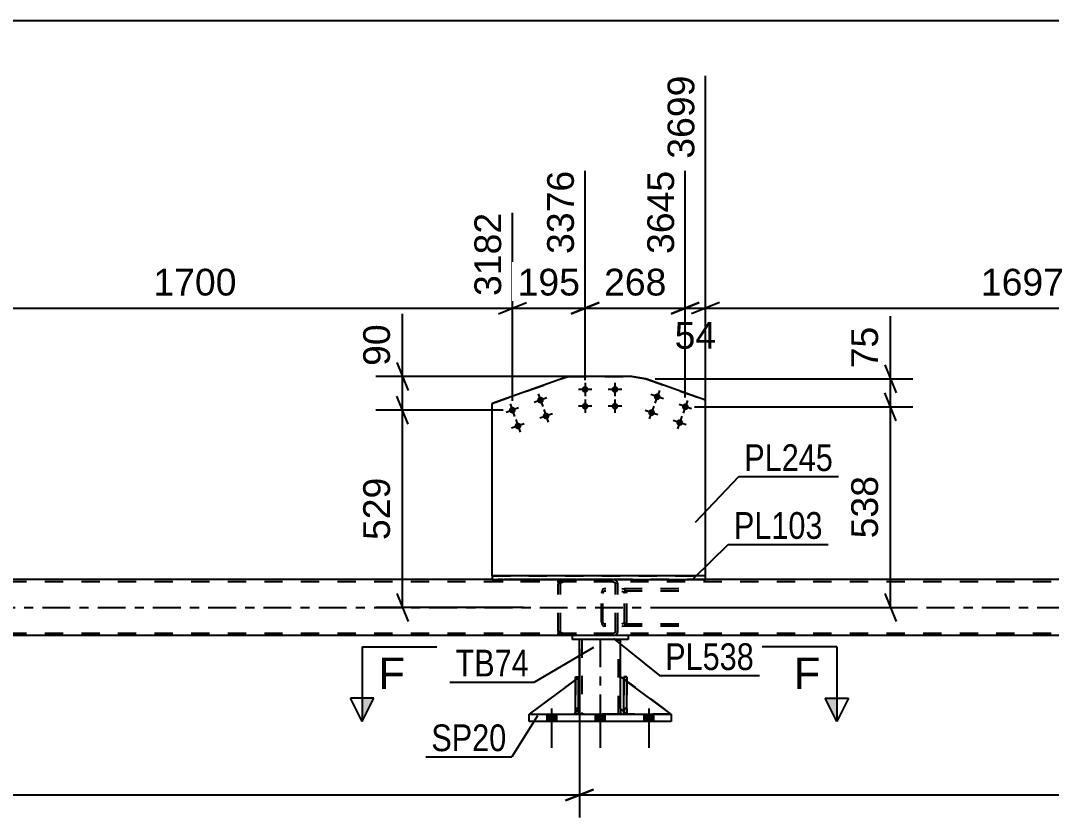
# Model space of a CAD drawing. Header units: millimetres. Extents: x -68 to 773, y -404 to 190.
# Drawn here: x 103.6 to 214, y -244.7 to -159.3 of the extents above; entities that cross this region are included whole.
import ezdxf

# ---------------------------------------------------------------- set-up
doc = ezdxf.new("R2010")
doc.units = ezdxf.units.MM
doc.linetypes.add('DXK_LINE_DOT2', pattern=[3.9198, 1.9599, -1.9599])
doc.linetypes.add('DXK_LINE_DOT3', pattern=[5.9187, 2.979, -0.9799, 0.9799, -0.9799])
doc.styles.add('Arial', font='ARIAL.TTF', dxfattribs={"height": 0.2})
doc.styles.add('Arial Narrow', font='ARIALN.TTF', dxfattribs={"height": 0.2})

# ---------------------------------------------------------------- blocks, each defined once
blk = doc.blocks.new('Part-318892922-2605 - 2316')
at = {"color": 7, "linetype": 'DXK_LINE_DOT2'}
for p, q in [((167.02, -219.22), (154.66, -219.22)), ((167.02, -219.46), (154.66, -219.46)), ((161.18, -219.53), (161.14, -219.7)), ((161.18, -219.51), (161.18, -219.53)), ((161.4, -219.7), (161.42, -219.61)), ((161.42, -219.61), (161.47, -219.53)), ((161.65, -219.22), (161.46, -219.25)), ((161.47, -219.53), (161.56, -219.48)), ((161.56, -219.48), (161.65, -219.46)), ((167.21, -219.25), (167.02, -219.22)), ((167.02, -219.46), (167.12, -219.48)), ((167.12, -219.48), (167.2, -219.53)), ((167.2, -219.53), (167.25, -219.61)), ((167.25, -219.61), (167.27, -219.7)), ((167.49, -219.53), (167.49, -219.51)), ((167.53, -219.7), (167.49, -219.53)), ((161.14, -224.74), (161.14, -219.7)), ((161.4, -224.74), (161.4, -219.7)), ((167.27, -224.74), (167.27, -219.7)), ((167.53, -224.74), (167.53, -219.7)), ((167.02, -224.98), (154.66, -224.98)), ((161.14, -224.74), (161.16, -224.83)), ((161.16, -224.83), (161.18, -224.92)), ((161.42, -224.83), (161.4, -224.74)), ((161.47, -224.91), (161.42, -224.83)), ((161.46, -225.18), (161.65, -225.22)), ((161.56, -224.96), (161.47, -224.91)), ((161.65, -224.98), (161.56, -224.96)), ((167.12, -224.96), (167.02, -224.98)), ((167.02, -225.22), (167.21, -225.18)), ((167.2, -224.91), (167.12, -224.96)), ((167.25, -224.83), (167.2, -224.91)), ((167.27, -224.74), (167.25, -224.83)), ((167.49, -224.92), (167.51, -224.83)), ((167.51, -224.83), (167.53, -224.74)), ((167.02, -225.22), (154.66, -225.22))]:
    blk.add_line(p, q, dxfattribs=at)
for centre, start, end in [((161.63, -219.72), 110.7583, 155.68), ((167.04, -219.72), 24.32, 69.2417), ((161.63, -224.72), 204.32, 249.2417), ((167.04, -224.72), 290.7583, 335.68)]:
    blk.add_arc(centre, 0.496, start, end, dxfattribs=at)
blk = doc.blocks.new('Part-318892922-2400 - 2316')
at = {"color": 2, "linetype": 'Continuous'}
for p, q in [((158.03, -234.42), (158.03, -233.62)), ((158.03, -233.62), (173.23, -233.62)), ((173.23, -233.62), (173.23, -234.42)), ((173.23, -234.42), (158.03, -234.42))]:
    blk.add_line(p, q, dxfattribs=at)
blk = doc.blocks.new('Part-318892922-2345 - 2316')
at = {"color": 7, "linetype": 'DXK_LINE_DOT2'}
for p, q in [((165.81, -220.51), (165.79, -220.7)), ((165.79, -223.74), (165.79, -220.7)), ((165.87, -220.36), (165.81, -220.51)), ((165.96, -220.25), (165.87, -220.36)), ((165.93, -220.7), (165.94, -220.61)), ((165.93, -223.74), (165.93, -220.7)), ((165.94, -220.61), (165.97, -220.53)), ((166.06, -220.22), (165.96, -220.25)), ((165.97, -220.53), (166.01, -220.48)), ((166.01, -220.48), (166.06, -220.46)), ((174.07, -220.22), (166.06, -220.22)), ((174.07, -220.46), (166.06, -220.46)), ((167.53, -220.46), (167.53, -220.22)), ((168.17, -220.25), (167.97, -220.22)), ((167.97, -220.46), (168.07, -220.48)), ((168.07, -220.48), (168.15, -220.53)), ((168.15, -220.53), (168.21, -220.61)), ((168.21, -220.61), (168.23, -220.7)), ((168.23, -223.74), (168.23, -220.7)), ((168.48, -220.7), (168.44, -220.51)), ((168.48, -223.74), (168.48, -220.7)), ((165.79, -223.74), (165.81, -223.92)), ((165.81, -223.92), (165.87, -224.08)), ((165.87, -224.08), (165.96, -224.18)), ((165.94, -223.83), (165.93, -223.74)), ((165.97, -223.91), (165.94, -223.83)), ((166.01, -223.96), (165.97, -223.91)), ((166.06, -223.98), (166.01, -223.96)), ((174.07, -223.98), (166.06, -223.98)), ((167.53, -224.22), (167.53, -223.98)), ((168.07, -223.96), (167.97, -223.98)), ((168.15, -223.91), (168.07, -223.96)), ((168.21, -223.83), (168.15, -223.91)), ((168.23, -223.74), (168.21, -223.83)), ((168.44, -223.92), (168.48, -223.74)), ((165.96, -224.18), (166.06, -224.22)), ((174.07, -224.22), (166.06, -224.22)), ((167.97, -224.22), (168.17, -224.18))]:
    blk.add_line(p, q, dxfattribs=at)
for centre, start, end in [((167.99, -220.71), 23.8952, 68.8487), ((167.99, -223.72), 291.1513, 336.1048)]:
    blk.add_arc(centre, 0.492, start, end, dxfattribs=at)
blk = doc.blocks.new('Part-318892922-2422 - 2316')
at = {"color": 2, "linetype": 'Continuous'}
for p, q in [((168.63, -225.22), (162.63, -225.22)), ((162.63, -225.22), (162.63, -225.62)), ((168.63, -225.62), (162.63, -225.62)), ((168.63, -225.22), (168.63, -225.62))]:
    blk.add_line(p, q, dxfattribs=at)
blk = doc.blocks.new('Part-318892922-2424 - 2316')
at = {"color": 7, "linetype": 'DXK_LINE_DOT2'}
for p, q in [((167.83, -233.02), (167.83, -229.62)), ((167.83, -229.62), (173.23, -233.62)), ((168.43, -233.62), (167.83, -233.02)), ((173.23, -233.62), (168.43, -233.62))]:
    blk.add_line(p, q, dxfattribs=at)
blk = doc.blocks.new('Part-318892922-2360 - 2316')
at = {"color": 7, "linetype": 'DXK_LINE_DOT2'}
for p, q in [((168.5, -229.62), (168.18, -229.62)), ((168.18, -233.02), (168.18, -229.62)), ((168.18, -229.62), (168.18, -233.62)), ((168.5, -229.62), (168.5, -233.02)), ((168.5, -233.62), (168.5, -229.62)), ((168.5, -233.02), (168.18, -233.02)), ((168.18, -233.62), (168.18, -233.02)), ((168.5, -233.62), (168.18, -233.62)), ((168.5, -233.02), (168.5, -233.62)), ((168.5, -233.62), (168.5, -233.62))]:
    blk.add_line(p, q, dxfattribs=at)
blk = doc.blocks.new('Part-318892922-2450 - 2316')
at = {"color": 2, "linetype": 'Continuous'}
for p, q in [((163.43, -229.62), (163.43, -225.62)), ((167.83, -229.62), (167.83, -225.62)), ((163.43, -233.62), (163.43, -233.02)), ((167.83, -233.02), (167.83, -233.62))]:
    blk.add_line(p, q, dxfattribs=at)
at = {"color": 7, "linetype": 'DXK_LINE_DOT2'}
for p, q in [((167.83, -225.62), (163.43, -225.62)), ((163.67, -225.62), (163.67, -233.62)), ((167.59, -233.62), (167.59, -225.62)), ((163.43, -233.02), (163.43, -229.62)), ((167.83, -233.02), (167.83, -229.62)), ((167.83, -233.62), (163.43, -233.62))]:
    blk.add_line(p, q, dxfattribs=at)
at = {"color": 7, "linetype": 'DXK_LINE_DOT3'}
blk.add_line((165.63, -225.62), (165.63, -233.62), dxfattribs=at)
blk = doc.blocks.new('Part-318892922-2412 - 2316')
at = {"color": 2, "linetype": 'Continuous'}
for p, q in [((163.43, -229.62), (163.3, -229.71)), ((163.43, -233.02), (163.43, -229.62)), ((162.98, -229.95), (158.03, -233.62)), ((162.98, -233.46), (162.83, -233.62)), ((163.43, -233.02), (163.3, -233.14)), ((163.43, -233.02), (163.43, -233.02))]:
    blk.add_line(p, q, dxfattribs=at)
at = {"color": 7, "linetype": 'DXK_LINE_DOT2'}
for p, q in [((163.43, -233.02), (163.43, -229.62)), ((163.3, -229.71), (162.98, -229.95)), ((158.03, -233.62), (158.03, -233.62)), ((158.03, -233.62), (162.83, -233.62)), ((163.43, -233.02), (162.83, -233.62)), ((163.3, -233.14), (162.98, -233.46))]:
    blk.add_line(p, q, dxfattribs=at)
blk = doc.blocks.new('Part-318892922-2425 - 2316')
at = {"color": 2, "linetype": 'Continuous'}
for p, q in [((167.83, -233.02), (167.83, -229.62)), ((167.83, -229.62), (168.18, -229.88)), ((173.23, -233.62), (168.5, -230.12)), ((168.18, -233.37), (167.83, -233.02))]:
    blk.add_line(p, q, dxfattribs=at)
at = {"color": 7, "linetype": 'DXK_LINE_DOT2'}
for p, q in [((168.5, -230.12), (168.18, -229.88)), ((168.18, -233.37), (168.43, -233.62)), ((168.43, -233.62), (173.23, -233.62))]:
    blk.add_line(p, q, dxfattribs=at)
blk = doc.blocks.new('Part-318892922-2426 - 2316')
at = {"color": 7, "linetype": 'DXK_LINE_DOT2'}
for p, q in [((163.43, -229.62), (158.03, -233.62)), ((163.43, -233.02), (163.43, -229.62)), ((163.43, -229.62), (163.43, -233.02)), ((158.03, -233.62), (162.83, -233.62)), ((162.83, -233.62), (163.43, -233.02)), ((163.43, -233.02), (162.83, -233.62)), ((163.43, -233.02), (163.43, -233.02))]:
    blk.add_line(p, q, dxfattribs=at)
blk = doc.blocks.new('Part-318892922-2443 - 2316')
at = {"color": 7, "linetype": 'DXK_LINE_DOT2'}
for p, q in [((162.98, -229.62), (163.3, -229.62)), ((162.98, -233.02), (162.98, -229.62)), ((162.98, -229.62), (162.98, -233.62)), ((163.3, -229.62), (163.3, -233.02)), ((163.3, -233.62), (163.3, -229.71)), ((163.3, -233.02), (162.98, -233.02)), ((162.98, -233.62), (162.98, -233.02)), ((163.3, -233.62), (162.98, -233.62)), ((163.3, -233.02), (163.3, -233.62)), ((163.3, -233.62), (163.3, -233.62))]:
    blk.add_line(p, q, dxfattribs=at)
blk = doc.blocks.new('Part-318892922-2444 - 2316')
at = {"color": 2, "linetype": 'Continuous'}
for p, q in [((168.18, -233.62), (168.18, -229.62)), ((168.18, -229.62), (168.5, -229.62)), ((168.5, -233.62), (168.5, -229.62)), ((168.18, -233.62), (168.18, -233.62)), ((168.5, -233.62), (168.18, -233.62))]:
    blk.add_line(p, q, dxfattribs=at)
at = {"color": 7, "linetype": 'DXK_LINE_DOT2'}
for p, q in [((168.18, -229.62), (168.18, -233.02)), ((168.5, -233.02), (168.5, -229.62)), ((168.18, -233.02), (168.18, -233.62)), ((168.18, -233.02), (168.5, -233.02)), ((168.18, -233.62), (168.18, -233.62)), ((168.18, -233.62), (168.18, -233.62)), ((168.5, -233.62), (168.5, -233.02)), ((168.5, -233.62), (168.5, -233.62))]:
    blk.add_line(p, q, dxfattribs=at)
blk = doc.blocks.new('Part-318892922-2445 - 2316')
at = {"color": 2, "linetype": 'Continuous'}
for p, q in [((162.98, -233.62), (162.98, -229.62)), ((162.98, -229.62), (163.3, -229.62)), ((163.3, -233.62), (163.3, -229.62)), ((162.98, -233.62), (162.98, -233.62)), ((163.3, -233.62), (162.98, -233.62))]:
    blk.add_line(p, q, dxfattribs=at)
at = {"color": 7, "linetype": 'DXK_LINE_DOT2'}
for p, q in [((162.98, -229.62), (162.98, -233.02)), ((163.3, -233.02), (163.3, -229.62)), ((162.98, -233.02), (162.98, -233.62)), ((162.98, -233.02), (163.3, -233.02)), ((162.98, -233.62), (162.98, -233.62)), ((162.98, -233.62), (162.98, -233.62)), ((163.3, -233.62), (163.3, -233.02)), ((163.3, -233.62), (163.3, -233.62))]:
    blk.add_line(p, q, dxfattribs=at)
blk = doc.blocks.new('Part-318892922-2541 - 2316')
at = {"color": 2, "linetype": 'Continuous'}
for p, q in [((176.92, -218.82), (154.06, -218.82)), ((154.06, -218.82), (154.06, -219.22)), ((154.06, -219.22), (176.92, -219.22)), ((176.92, -219.22), (176.92, -218.82))]:
    blk.add_line(p, q, dxfattribs=at)
blk = doc.blocks.new('Bolt-318892922-2559 - 2316')
at = {"linetype": 'Continuous'}
for points in [[(159.91, -234.42), (160.95, -234.42), (160.95, -233.62), (159.91, -233.62)], [(159.91, -234.42), (160.95, -234.42), (160.95, -233.62), (159.91, -233.62)], [(159.91, -234.42), (160.95, -234.42), (160.95, -233.62), (159.91, -233.62)], [(165.11, -234.42), (166.15, -234.42), (166.15, -233.62), (165.11, -233.62)], [(165.11, -234.42), (166.15, -234.42), (166.15, -233.62), (165.11, -233.62)], [(170.31, -234.42), (171.35, -234.42), (171.35, -233.62), (170.31, -233.62)], [(170.31, -234.42), (171.35, -234.42), (171.35, -233.62), (170.31, -233.62)], [(170.31, -234.42), (171.35, -234.42), (171.35, -233.62), (170.31, -233.62)]]:
    blk.add_hatch(color=1, dxfattribs=at).paths.add_polyline_path(points)
at = {"color": 1, "linetype": 'Continuous'}
for p, q in [((159.91, -233.62), (159.91, -234.42)), ((159.91, -233.62), (159.91, -234.42)), ((159.91, -233.62), (159.91, -234.42)), ((160.43, -233.02), (160.43, -237.22)), ((160.43, -233.02), (160.43, -237.22)), ((160.43, -233.02), (160.43, -237.22)), ((160.95, -233.62), (160.95, -234.42)), ((160.95, -233.62), (160.95, -234.42)), ((160.95, -233.62), (160.95, -234.42)), ((165.11, -233.62), (165.11, -234.42)), ((165.11, -233.62), (165.11, -234.42)), ((165.63, -233.02), (165.63, -237.22)), ((165.63, -233.02), (165.63, -237.22)), ((166.15, -233.62), (166.15, -234.42)), ((166.15, -233.62), (166.15, -234.42)), ((170.31, -233.62), (170.31, -234.42)), ((170.31, -233.62), (170.31, -234.42)), ((170.31, -233.62), (170.31, -234.42)), ((170.83, -233.02), (170.83, -237.22)), ((170.83, -233.02), (170.83, -237.22)), ((170.83, -233.02), (170.83, -237.22)), ((171.35, -233.62), (171.35, -234.42)), ((171.35, -233.62), (171.35, -234.42)), ((171.35, -233.62), (171.35, -234.42))]:
    blk.add_line(p, q, dxfattribs=at)
blk = doc.blocks.new('Part-318892922-2603 - 2316')
at = {"color": 7, "linetype": 'DXK_LINE_DOT2'}
for p, q in [((692.16, -219.46), (28.96, -219.46)), ((176.92, -219.22), (154.06, -219.22)), ((692.16, -224.98), (28.96, -224.98)), ((168.63, -225.22), (162.63, -225.22))]:
    blk.add_line(p, q, dxfattribs=at)
at = {"color": 2, "linetype": 'Continuous'}
for p, q in [((154.06, -219.22), (88.24, -219.22)), ((242.63, -219.22), (176.92, -219.22)), ((162.63, -225.22), (32.96, -225.22)), ((417.84, -225.22), (168.63, -225.22))]:
    blk.add_line(p, q, dxfattribs=at)
at = {"color": 7, "linetype": 'DXK_LINE_DOT3'}
blk.add_line((28.96, -222.22), (692.16, -222.22), dxfattribs=at)
blk = doc.blocks.new('Part-318892922-2681 - 2316')
at = {"color": 2, "linetype": 'Continuous'}
for p, q in [((162.22, -197.45), (154.06, -200.35)), ((162.22, -197.45), (162.22, -197.45)), ((169.02, -197.45), (162.22, -197.45)), ((169.02, -197.45), (169.02, -197.45)), ((170.51, -197.71), (169.02, -197.45)), ((170.51, -197.71), (170.51, -197.71)), ((176.92, -199.99), (170.51, -197.71)), ((154.06, -200.35), (154.06, -200.35)), ((154.06, -218.82), (154.06, -200.35)), ((176.92, -199.99), (176.92, -199.99)), ((176.92, -218.82), (176.92, -199.99))]:
    blk.add_line(p, q, dxfattribs=at)
at = {"color": 7, "linetype": 'DXK_LINE_DOT2'}
for p, q in [((154.06, -200.35), (162.22, -197.45)), ((162.22, -197.45), (169.02, -197.45)), ((169.02, -197.45), (170.51, -197.71)), ((170.51, -197.71), (176.92, -199.99)), ((154.06, -218.82), (176.92, -218.82)), ((176.92, -218.82), (154.06, -218.82))]:
    blk.add_line(p, q, dxfattribs=at)
blk = doc.blocks.new('Bolt-318892922-2711 - 2316')
at = {"linetype": 'Continuous'}
for points in [[(159.24, -199.64), (159.32, -199.64), (159.39, -199.67), (159.45, -199.7), (159.51, -199.75), (159.55, -199.82), (159.58, -199.88), (159.6, -199.96), (159.6, -200.03), (159.58, -200.11), (159.55, -200.18), (159.51, -200.24), (159.45, -200.29), (159.39, -200.32), (159.32, -200.35), (159.24, -200.36), (159.17, -200.35), (159.1, -200.32), (159.03, -200.29), (158.97, -200.24), (158.93, -200.18), (158.9, -200.11), (158.88, -200.03), (158.88, -199.96), (158.9, -199.88), (158.93, -199.82), (158.97, -199.75), (159.03, -199.7), (159.1, -199.67), (159.17, -199.64)], [(156.23, -200.71), (156.3, -200.71), (156.37, -200.74), (156.44, -200.77), (156.49, -200.82), (156.54, -200.89), (156.57, -200.95), (156.58, -201.03), (156.58, -201.1), (156.57, -201.18), (156.54, -201.25), (156.49, -201.31), (156.44, -201.36), (156.37, -201.39), (156.3, -201.42), (156.23, -201.43), (156.15, -201.42), (156.08, -201.39), (156.01, -201.36), (155.96, -201.31), (155.91, -201.25), (155.88, -201.18), (155.87, -201.1), (155.87, -201.03), (155.88, -200.95), (155.91, -200.89), (155.96, -200.82), (156.01, -200.77), (156.08, -200.74), (156.15, -200.71)], [(159.84, -201.33), (159.92, -201.34), (159.99, -201.36), (160.06, -201.4), (160.11, -201.45), (160.16, -201.51), (160.19, -201.58), (160.2, -201.65), (160.2, -201.73), (160.19, -201.8), (160.16, -201.87), (160.11, -201.93), (160.06, -201.98), (159.99, -202.02), (159.92, -202.04), (159.84, -202.05), (159.77, -202.04), (159.7, -202.02), (159.63, -201.98), (159.58, -201.93), (159.53, -201.87), (159.5, -201.8), (159.49, -201.73), (159.49, -201.65), (159.5, -201.58), (159.53, -201.51), (159.58, -201.45), (159.63, -201.4), (159.7, -201.36), (159.77, -201.34)], [(156.83, -202.4), (156.9, -202.41), (156.97, -202.43), (157.04, -202.47), (157.1, -202.52), (157.14, -202.58), (157.17, -202.65), (157.19, -202.72), (157.19, -202.8), (157.17, -202.87), (157.14, -202.94), (157.1, -203), (157.04, -203.05), (156.97, -203.09), (156.9, -203.11), (156.83, -203.12), (156.75, -203.11), (156.68, -203.09), (156.62, -203.05), (156.56, -203), (156.52, -202.94), (156.49, -202.87), (156.47, -202.8), (156.47, -202.72), (156.49, -202.65), (156.52, -202.58), (156.56, -202.52), (156.62, -202.47), (156.68, -202.43), (156.75, -202.41)]]:
    blk.add_hatch(color=1, dxfattribs=at).paths.add_polyline_path(points)
at = {"color": 1, "linetype": 'Continuous'}
for p, q in [((159.92, -199.75), (158.56, -200.24)), ((159, -199.32), (159.48, -200.67)), ((156.9, -200.82), (155.55, -201.31)), ((155.99, -200.39), (156.47, -201.74)), ((160.52, -201.45), (159.17, -201.93)), ((159.6, -201.01), (160.08, -202.37)), ((157.51, -202.52), (156.15, -203)), ((156.59, -202.08), (157.07, -203.44))]:
    blk.add_line(p, q, dxfattribs=at)
blk = doc.blocks.new('Bolt-318892922-2712 - 2316')
at = {"linetype": 'Continuous'}
for points in [[(164.38, -198.85, -1), (163.66, -198.85, -1)], [(167.58, -198.85, -1), (166.86, -198.85, -1)], [(164.38, -200.65, -1), (163.66, -200.65, -1)], [(167.58, -200.65, -1), (166.86, -200.65, -1)]]:
    blk.add_hatch(color=1, dxfattribs=at).paths.add_polyline_path(points)
at = {"color": 1, "linetype": 'Continuous'}
for p, q in [((164.02, -198.13), (164.02, -199.57)), ((167.22, -198.13), (167.22, -199.57)), ((164.74, -198.85), (163.3, -198.85)), ((167.94, -198.85), (166.5, -198.85)), ((164.74, -200.65), (163.3, -200.65)), ((164.02, -199.93), (164.02, -201.37)), ((167.94, -200.65), (166.5, -200.65)), ((167.22, -199.93), (167.22, -201.37))]:
    blk.add_line(p, q, dxfattribs=at)
blk = doc.blocks.new('Bolt-318892922-2713 - 2316')
at = {"linetype": 'Continuous'}
for points in [[(171.51, -199.91), (171.46, -199.86), (171.42, -199.8), (171.39, -199.73), (171.38, -199.65), (171.38, -199.58), (171.4, -199.5), (171.44, -199.44), (171.48, -199.38), (171.54, -199.33), (171.61, -199.3), (171.68, -199.28), (171.76, -199.27), (171.83, -199.29), (171.9, -199.31), (171.97, -199.35), (172.02, -199.41), (172.06, -199.47), (172.09, -199.54), (172.1, -199.61), (172.09, -199.69), (172.07, -199.76), (172.04, -199.83), (171.99, -199.89), (171.93, -199.94), (171.87, -199.97), (171.79, -199.99), (171.72, -199.99), (171.65, -199.98), (171.57, -199.95)], [(174.53, -200.98), (174.47, -200.93), (174.43, -200.87), (174.41, -200.8), (174.39, -200.72), (174.4, -200.65), (174.42, -200.57), (174.45, -200.51), (174.5, -200.45), (174.56, -200.4), (174.63, -200.37), (174.7, -200.35), (174.77, -200.34), (174.85, -200.36), (174.92, -200.38), (174.98, -200.42), (175.03, -200.48), (175.08, -200.54), (175.1, -200.61), (175.11, -200.68), (175.11, -200.76), (175.09, -200.83), (175.06, -200.9), (175.01, -200.96), (174.95, -201.01), (174.88, -201.04), (174.81, -201.06), (174.74, -201.06), (174.66, -201.05), (174.59, -201.02)], [(170.91, -201.61), (170.86, -201.56), (170.82, -201.49), (170.79, -201.42), (170.78, -201.35), (170.78, -201.27), (170.8, -201.2), (170.84, -201.13), (170.88, -201.07), (170.94, -201.03), (171.01, -200.99), (171.08, -200.97), (171.16, -200.97), (171.23, -200.98), (171.3, -201.01), (171.36, -201.05), (171.42, -201.1), (171.46, -201.17), (171.48, -201.24), (171.5, -201.31), (171.49, -201.39), (171.47, -201.46), (171.44, -201.53), (171.39, -201.58), (171.33, -201.63), (171.27, -201.67), (171.19, -201.69), (171.12, -201.69), (171.04, -201.68), (170.97, -201.65)], [(173.93, -202.68), (173.87, -202.63), (173.83, -202.56), (173.8, -202.49), (173.79, -202.42), (173.8, -202.34), (173.82, -202.27), (173.85, -202.2), (173.9, -202.14), (173.96, -202.1), (174.02, -202.06), (174.1, -202.04), (174.17, -202.04), (174.25, -202.05), (174.32, -202.08), (174.38, -202.12), (174.43, -202.17), (174.47, -202.24), (174.5, -202.31), (174.51, -202.38), (174.51, -202.46), (174.49, -202.53), (174.45, -202.6), (174.41, -202.65), (174.35, -202.7), (174.28, -202.74), (174.21, -202.75), (174.13, -202.76), (174.06, -202.75), (173.99, -202.72)]]:
    blk.add_hatch(color=1, dxfattribs=at).paths.add_polyline_path(points)
at = {"color": 1, "linetype": 'Continuous'}
for p, q in [((172.42, -199.87), (171.06, -199.39)), ((171.98, -198.95), (171.5, -200.31)), ((171.38, -200.65), (170.9, -202.01)), ((175.43, -200.94), (174.08, -200.46)), ((175, -200.02), (174.51, -201.38)), ((171.82, -201.57), (170.46, -201.09)), ((174.39, -201.72), (173.91, -203.08)), ((174.83, -202.64), (173.47, -202.16))]:
    blk.add_line(p, q, dxfattribs=at)
blk = doc.blocks.new('StraightDimension-318892922-3072 - 2316')
at = {"color": 7, "linetype": 'Continuous'}
for p, q in [((197.34, -202.2), (196.14, -199.2)), ((175.75, -200.7), (199.14, -200.7)), ((196.74, -222.22), (196.74, -200.7)), ((196.14, -220.72), (197.34, -223.72)), ((173.53, -222.22), (199.14, -222.22))]:
    blk.add_line(p, q, dxfattribs=at)
at = {"color": 0}
blk.add_wipeout([(195.99, -207.52), (191.79, -207.52), (191.79, -215.4), (195.99, -215.4)], dxfattribs=at)
at = {"color": 3, "style": 'Arial'}
blk.add_text('538', height=2.865, rotation=90.0002, dxfattribs=at).set_placement((195.39, -214.8))
blk = doc.blocks.new('StraightDimension-318892922-3114 - 2316')
at = {"color": 7, "linetype": 'Continuous'}
for p, q in [((163.43, -226.62), (163.43, -244.68)), ((164.93, -241.68), (161.93, -242.88)), ((163.43, -242.28), (418.64, -242.28))]:
    blk.add_line(p, q, dxfattribs=at)
blk = doc.blocks.new('StraightDimension-318892922-3194 - 2316')
at = {"color": 7, "linetype": 'Continuous'}
for p, q in [((176.92, -217.82), (176.92, -165.25)), ((174.75, -199.7), (174.75, -175.45)), ((173.25, -190.74), (176.25, -189.54)), ((178.42, -189.54), (175.42, -190.74)), ((174.75, -190.14), (176.92, -190.14))]:
    blk.add_line(p, q, dxfattribs=at)
at = {"color": 0, "linetype": 'Continuous'}
blk.add_wipeout([(176.32, -164.65), (172.12, -164.65), (172.12, -174.74), (176.32, -174.74)], dxfattribs=at)
at = {"color": 3, "linetype": 'Continuous', "style": 'Arial'}
blk.add_text('3699', height=2.865, rotation=90.0002, dxfattribs=at).set_placement((175.72, -174.14))
at = {"color": 0}
blk.add_wipeout([(178.66, -195.09), (178.66, -190.89), (173.01, -190.89), (173.01, -195.09)], dxfattribs=at)
at = {"color": 3, "style": 'Arial'}
blk.add_text('54', height=2.865, dxfattribs=at).set_placement((173.61, -194.49))
blk = doc.blocks.new('StraightDimension-318892922-2997 - 2316')
at = {"color": 7, "linetype": 'Continuous'}
for p, q in [((144.47, -197.45), (144.47, -190.76)), ((144.47, -197.45), (144.47, -190.76)), ((143.87, -195.95), (145.07, -198.95)), ((168.02, -197.45), (141.62, -197.45)), ((144.47, -201.07), (144.47, -197.45)), ((145.07, -202.57), (143.87, -199.57)), ((155.23, -201.07), (141.62, -201.07))]:
    blk.add_line(p, q, dxfattribs=at)
at = {"color": 0}
blk.add_wipeout([(143.72, -191.28), (139.52, -191.28), (139.52, -196.93), (143.72, -196.93)], dxfattribs=at)
at = {"color": 3, "style": 'Arial'}
blk.add_text('90', height=2.865, rotation=90.0002, dxfattribs=at).set_placement((143.12, -196.33))
blk = doc.blocks.new('StraightDimension-318892922-2981 - 2316')
at = {"color": 7, "linetype": 'Continuous'}
for p, q in [((145.07, -202.57), (143.87, -199.57)), ((155.23, -201.07), (141.62, -201.07)), ((144.47, -222.22), (144.47, -201.07)), ((143.87, -220.72), (145.07, -223.72)), ((157.42, -222.22), (141.62, -222.22))]:
    blk.add_line(p, q, dxfattribs=at)
at = {"color": 0}
blk.add_wipeout([(143.72, -207.71), (139.52, -207.71), (139.52, -215.58), (143.72, -215.58)], dxfattribs=at)
at = {"color": 3, "style": 'Arial'}
blk.add_text('529', height=2.865, rotation=90.0002, dxfattribs=at).set_placement((143.12, -214.98))
blk = doc.blocks.new('StraightDimension-318892922-3062 - 2316')
at = {"color": 7, "linetype": 'Continuous'}
for p, q in [((196.74, -197.71), (196.74, -191.01)), ((196.74, -197.71), (196.74, -191.01)), ((196.14, -196.21), (197.34, -199.21)), ((171.51, -197.71), (199.14, -197.71)), ((196.74, -200.7), (196.74, -197.71)), ((197.34, -202.2), (196.14, -199.2)), ((175.75, -200.7), (199.14, -200.7))]:
    blk.add_line(p, q, dxfattribs=at)
at = {"color": 0}
blk.add_wipeout([(195.99, -191.54), (191.79, -191.54), (191.79, -197.19), (195.99, -197.19)], dxfattribs=at)
at = {"color": 3, "style": 'Arial'}
blk.add_text('75', height=2.865, rotation=90.0002, dxfattribs=at).set_placement((195.39, -196.59))
blk = doc.blocks.new('StraightDimension-318892922-3106 - 2316')
at = {"color": 7, "linetype": 'Continuous'}
for p, q in [((163.43, -226.62), (163.43, -244.68)), ((161.93, -242.88), (164.93, -241.68)), ((28.96, -242.28), (163.43, -242.28))]:
    blk.add_line(p, q, dxfattribs=at)
blk = doc.blocks.new('StraightDimension-318892922-3169 - 2316')
at = {"color": 7, "linetype": 'Continuous'}
for p, q in [((88.24, -217.82), (88.24, -165.25)), ((156.23, -200.07), (156.23, -179.95)), ((89.74, -189.54), (86.74, -190.74)), ((154.73, -190.74), (157.73, -189.54)), ((88.24, -190.14), (156.23, -190.14))]:
    blk.add_line(p, q, dxfattribs=at)
at = {"color": 0}
blk.add_wipeout([(127.28, -189.39), (127.28, -185.19), (117.18, -185.19), (117.18, -189.39)], dxfattribs=at)
at = {"color": 3, "style": 'Arial'}
blk.add_text('1700', height=2.865, dxfattribs=at).set_placement((117.78, -188.79))
at = {"color": 0, "linetype": 'Continuous'}
blk.add_wipeout([(155.63, -179.35), (151.43, -179.35), (151.43, -189.44), (155.63, -189.44)], dxfattribs=at)
at = {"color": 3, "linetype": 'Continuous', "style": 'Arial'}
blk.add_text('3182', height=2.865, rotation=90.0002, dxfattribs=at).set_placement((155.03, -188.84))
blk = doc.blocks.new('StraightDimension-318892922-3176 - 2316')
at = {"color": 7, "linetype": 'Continuous'}
for p, q in [((164.02, -197.85), (164.02, -175.45)), ((156.23, -200.07), (156.23, -179.95)), ((154.73, -190.74), (157.73, -189.54)), ((165.52, -189.54), (162.52, -190.74)), ((156.23, -190.14), (164.02, -190.14))]:
    blk.add_line(p, q, dxfattribs=at)
at = {"color": 0}
blk.add_wipeout([(164.06, -189.39), (164.06, -185.19), (156.19, -185.19), (156.19, -189.39)], dxfattribs=at)
at = {"color": 3, "style": 'Arial'}
blk.add_text('195', height=2.865, dxfattribs=at).set_placement((156.79, -188.79))
at = {"color": 0, "linetype": 'Continuous'}
blk.add_wipeout([(163.42, -174.85), (159.22, -174.85), (159.22, -184.94), (163.42, -184.94)], dxfattribs=at)
at = {"color": 3, "linetype": 'Continuous', "style": 'Arial'}
blk.add_text('3376', height=2.865, rotation=90.0002, dxfattribs=at).set_placement((162.82, -184.34))
blk = doc.blocks.new('StraightDimension-318892922-3185 - 2316')
at = {"color": 7, "linetype": 'Continuous'}
for p, q in [((164.02, -197.85), (164.02, -175.45)), ((174.75, -199.7), (174.75, -175.45)), ((162.52, -190.74), (165.52, -189.54)), ((176.25, -189.54), (173.25, -190.74)), ((164.02, -190.14), (174.75, -190.14))]:
    blk.add_line(p, q, dxfattribs=at)
at = {"color": 0}
blk.add_wipeout([(173.32, -189.39), (173.32, -185.19), (165.45, -185.19), (165.45, -189.39)], dxfattribs=at)
at = {"color": 3, "style": 'Arial'}
blk.add_text('268', height=2.865, dxfattribs=at).set_placement((166.05, -188.79))
at = {"color": 0, "linetype": 'Continuous'}
blk.add_wipeout([(174.15, -174.85), (169.95, -174.85), (169.95, -184.94), (174.15, -184.94)], dxfattribs=at)
at = {"color": 3, "linetype": 'Continuous', "style": 'Arial'}
blk.add_text('3645', height=2.865, rotation=90.0002, dxfattribs=at).set_placement((173.55, -184.34))
blk = doc.blocks.new('StraightDimension-318892922-3201 - 2316')
at = {"color": 7, "linetype": 'Continuous'}
for p, q in [((176.92, -217.82), (176.92, -165.25)), ((244.8, -209.75), (244.8, -179.95)), ((178.42, -189.54), (175.42, -190.74)), ((243.3, -190.74), (246.3, -189.54)), ((176.92, -190.14), (244.8, -190.14))]:
    blk.add_line(p, q, dxfattribs=at)
at = {"color": 0}
blk.add_wipeout([(215.91, -189.39), (215.91, -185.19), (205.81, -185.19), (205.81, -189.39)], dxfattribs=at)
at = {"color": 3, "style": 'Arial'}
blk.add_text('1697', height=2.865, dxfattribs=at).set_placement((206.41, -188.79))
at = {"color": 0, "linetype": 'Continuous'}
blk.add_wipeout([(244.2, -179.35), (240, -179.35), (240, -189.44), (244.2, -189.44)], dxfattribs=at)
at = {"color": 3, "linetype": 'Continuous', "style": 'Arial'}
blk.add_text('5396', height=2.865, rotation=90.0002, dxfattribs=at).set_placement((243.6, -188.84))
blk = doc.blocks.new('StraightDimension-318892922-14134 - 2316')
at = {"color": 7, "linetype": 'Continuous'}
blk.add_line((28.96, -159.35), (704.26, -159.35), dxfattribs=at)
blk = doc.blocks.new('Mark-318892922-2418 - 2316')
at = {"color": 30, "linetype": 'Continuous'}
for p, q in [((167.08, -225.54), (172, -229.5)), ((172, -229.5), (182.7, -229.5))]:
    blk.add_line(p, q, dxfattribs=at)
at = {"color": 0}
blk.add_wipeout([(182.1, -228.9), (182.1, -225.9), (172.6, -225.9), (172.6, -228.9)], dxfattribs=at)
blk.add_wipeout([(182.1, -228.9), (182.1, -225.9), (172.6, -225.9), (172.6, -228.9)], dxfattribs=at)
at = {"color": 3, "style": 'Arial Narrow'}
blk.add_text('PL538', height=2.863, dxfattribs=at).set_placement((172.6, -228.9))
blk = doc.blocks.new('Mark-318892922-2396 - 2316')
at = {"color": 30, "linetype": 'Continuous'}
for p in [(158.92, -233.79), (146.95, -238.19)]:
    blk.add_line(p, (156.19, -238.19), dxfattribs=at)
at = {"color": 0}
blk.add_wipeout([(155.59, -237.59), (155.59, -234.59), (147.55, -234.59), (147.55, -237.59)], dxfattribs=at)
blk.add_wipeout([(155.59, -237.59), (155.59, -234.59), (147.55, -234.59), (147.55, -237.59)], dxfattribs=at)
at = {"color": 3, "style": 'Arial Narrow'}
blk.add_text('SP20', height=2.863, dxfattribs=at).set_placement((147.55, -237.59))
blk = doc.blocks.new('Mark-318892922-2446 - 2316')
at = {"color": 30, "linetype": 'Continuous'}
for p in [(164.92, -226.49), (149.54, -230.19)]:
    blk.add_line(p, (158.59, -230.19), dxfattribs=at)
at = {"color": 0}
blk.add_wipeout([(157.99, -229.59), (157.99, -226.59), (150.14, -226.59), (150.14, -229.59)], dxfattribs=at)
blk.add_wipeout([(157.99, -229.59), (157.99, -226.59), (150.14, -226.59), (150.14, -229.59)], dxfattribs=at)
at = {"color": 3, "style": 'Arial Narrow'}
blk.add_text('TB74', height=2.863, dxfattribs=at).set_placement((150.14, -229.59))
blk = doc.blocks.new('Mark-318892922-2677 - 2316')
at = {"color": 30, "linetype": 'Continuous'}
for p, q in [((175.83, -213.07), (180.47, -208.19)), ((180.47, -208.19), (191.17, -208.19))]:
    blk.add_line(p, q, dxfattribs=at)
at = {"color": 0}
blk.add_wipeout([(190.57, -207.59), (190.57, -204.59), (181.07, -204.59), (181.07, -207.59)], dxfattribs=at)
blk.add_wipeout([(190.57, -207.59), (190.57, -204.59), (181.07, -204.59), (181.07, -207.59)], dxfattribs=at)
at = {"color": 3, "style": 'Arial Narrow'}
blk.add_text('PL245', height=2.863, dxfattribs=at).set_placement((181.07, -207.59))
blk = doc.blocks.new('Mark-318892922-2537 - 2316')
at = {"color": 30, "linetype": 'Continuous'}
for p, q in [((175.62, -219.09), (179.36, -215.45)), ((179.36, -215.45), (190.07, -215.45))]:
    blk.add_line(p, q, dxfattribs=at)
at = {"color": 0}
blk.add_wipeout([(189.47, -214.85), (189.47, -211.85), (179.96, -211.85), (179.96, -214.85)], dxfattribs=at)
blk.add_wipeout([(189.47, -214.85), (189.47, -211.85), (179.96, -211.85), (179.96, -214.85)], dxfattribs=at)
at = {"color": 3, "style": 'Arial Narrow'}
blk.add_text('PL103', height=2.863, dxfattribs=at).set_placement((179.96, -214.85))
blk = doc.blocks.new('SectionMark-318892922-3439 - 2316')
at = {"linetype": 'Continuous'}
for points in [[(140.14, -231.92), (141.39, -231.92), (140.14, -234.42)], [(189.72, -231.92), (190.97, -231.92), (190.97, -234.42)]]:
    blk.add_hatch(color=6, dxfattribs=at).paths.add_polyline_path(points)
at = {"color": 6, "linetype": 'Continuous'}
for p, q in [((140.14, -226.42), (148.14, -226.42)), ((140.14, -226.42), (140.14, -234.42)), ((190.97, -226.42), (182.97, -226.42)), ((190.97, -226.42), (190.97, -234.42)), ((140.14, -234.42), (138.89, -231.92)), ((141.39, -231.92), (138.89, -231.92)), ((140.14, -234.42), (141.39, -231.92)), ((189.72, -231.92), (192.22, -231.92)), ((190.97, -234.42), (189.72, -231.92)), ((192.22, -231.92), (190.97, -234.42))]:
    blk.add_line(p, q, dxfattribs=at)
at = {"color": 0, "linetype": 'Continuous'}
for points in [[(144.74, -230.92), (144.74, -227.42), (141.89, -227.42), (141.89, -230.92)], [(189.22, -230.92), (189.22, -227.42), (186.37, -227.42), (186.37, -230.92)]]:
    blk.add_wipeout(points, dxfattribs=at)
at = {"color": 3, "linetype": 'Continuous', "style": 'Arial'}
for p in [(141.89, -230.92), (186.37, -230.92)]:
    blk.add_text('F', height=3.34, dxfattribs=at).set_placement(p)

msp = doc.modelspace()

# ---------------------------------------------------------------- block references
for name in ['Part-318892922-2681 - 2316', 'Bolt-318892922-2712 - 2316', 'Bolt-318892922-2711 - 2316', 'Bolt-318892922-2713 - 2316', 'Part-318892922-2603 - 2316', 'Part-318892922-2541 - 2316', 'Part-318892922-2605 - 2316', 'Part-318892922-2345 - 2316', 'Part-318892922-2422 - 2316', 'Part-318892922-2450 - 2316', 'Part-318892922-2412 - 2316', 'Part-318892922-2426 - 2316', 'Part-318892922-2443 - 2316', 'Part-318892922-2445 - 2316', 'Part-318892922-2424 - 2316', 'Part-318892922-2425 - 2316', 'Part-318892922-2360 - 2316', 'Part-318892922-2444 - 2316', 'Part-318892922-2400 - 2316', 'Bolt-318892922-2559 - 2316']:
    msp.add_blockref(name, (0, 0))

# ---------------------------------------------------------------- next in the draw order: block references
for name in ['StraightDimension-318892922-2997 - 2316', 'StraightDimension-318892922-3072 - 2316', 'StraightDimension-318892922-3114 - 2316']:
    msp.add_blockref(name, (0, 0))

# ---------------------------------------------------------------- next in the draw order: block references
for name in ['StraightDimension-318892922-3194 - 2316', 'StraightDimension-318892922-2981 - 2316', 'StraightDimension-318892922-3106 - 2316', 'Mark-318892922-2418 - 2316']:
    msp.add_blockref(name, (0, 0))

# ---------------------------------------------------------------- next in the draw order: block references
for name in ['StraightDimension-318892922-3169 - 2316', 'StraightDimension-318892922-3062 - 2316', 'Mark-318892922-2446 - 2316', 'Mark-318892922-2396 - 2316']:
    msp.add_blockref(name, (0, 0))

# ---------------------------------------------------------------- next in the draw order: block references
for name in ['StraightDimension-318892922-3176 - 2316', 'SectionMark-318892922-3439 - 2316']:
    msp.add_blockref(name, (0, 0))

# ---------------------------------------------------------------- next in the draw order: block references
msp.add_blockref('StraightDimension-318892922-3185 - 2316', (0, 0))

# ---------------------------------------------------------------- next in the draw order: block references
msp.add_blockref('StraightDimension-318892922-3201 - 2316', (0, 0))

# ---------------------------------------------------------------- next in the draw order: block references
msp.add_blockref('StraightDimension-318892922-14134 - 2316', (0, 0))

# ---------------------------------------------------------------- next in the draw order: block references
msp.add_blockref('Mark-318892922-2677 - 2316', (0, 0))

# ---------------------------------------------------------------- next in the draw order: block references
msp.add_blockref('Mark-318892922-2537 - 2316', (0, 0))

doc.saveas('drawing.dxf')
